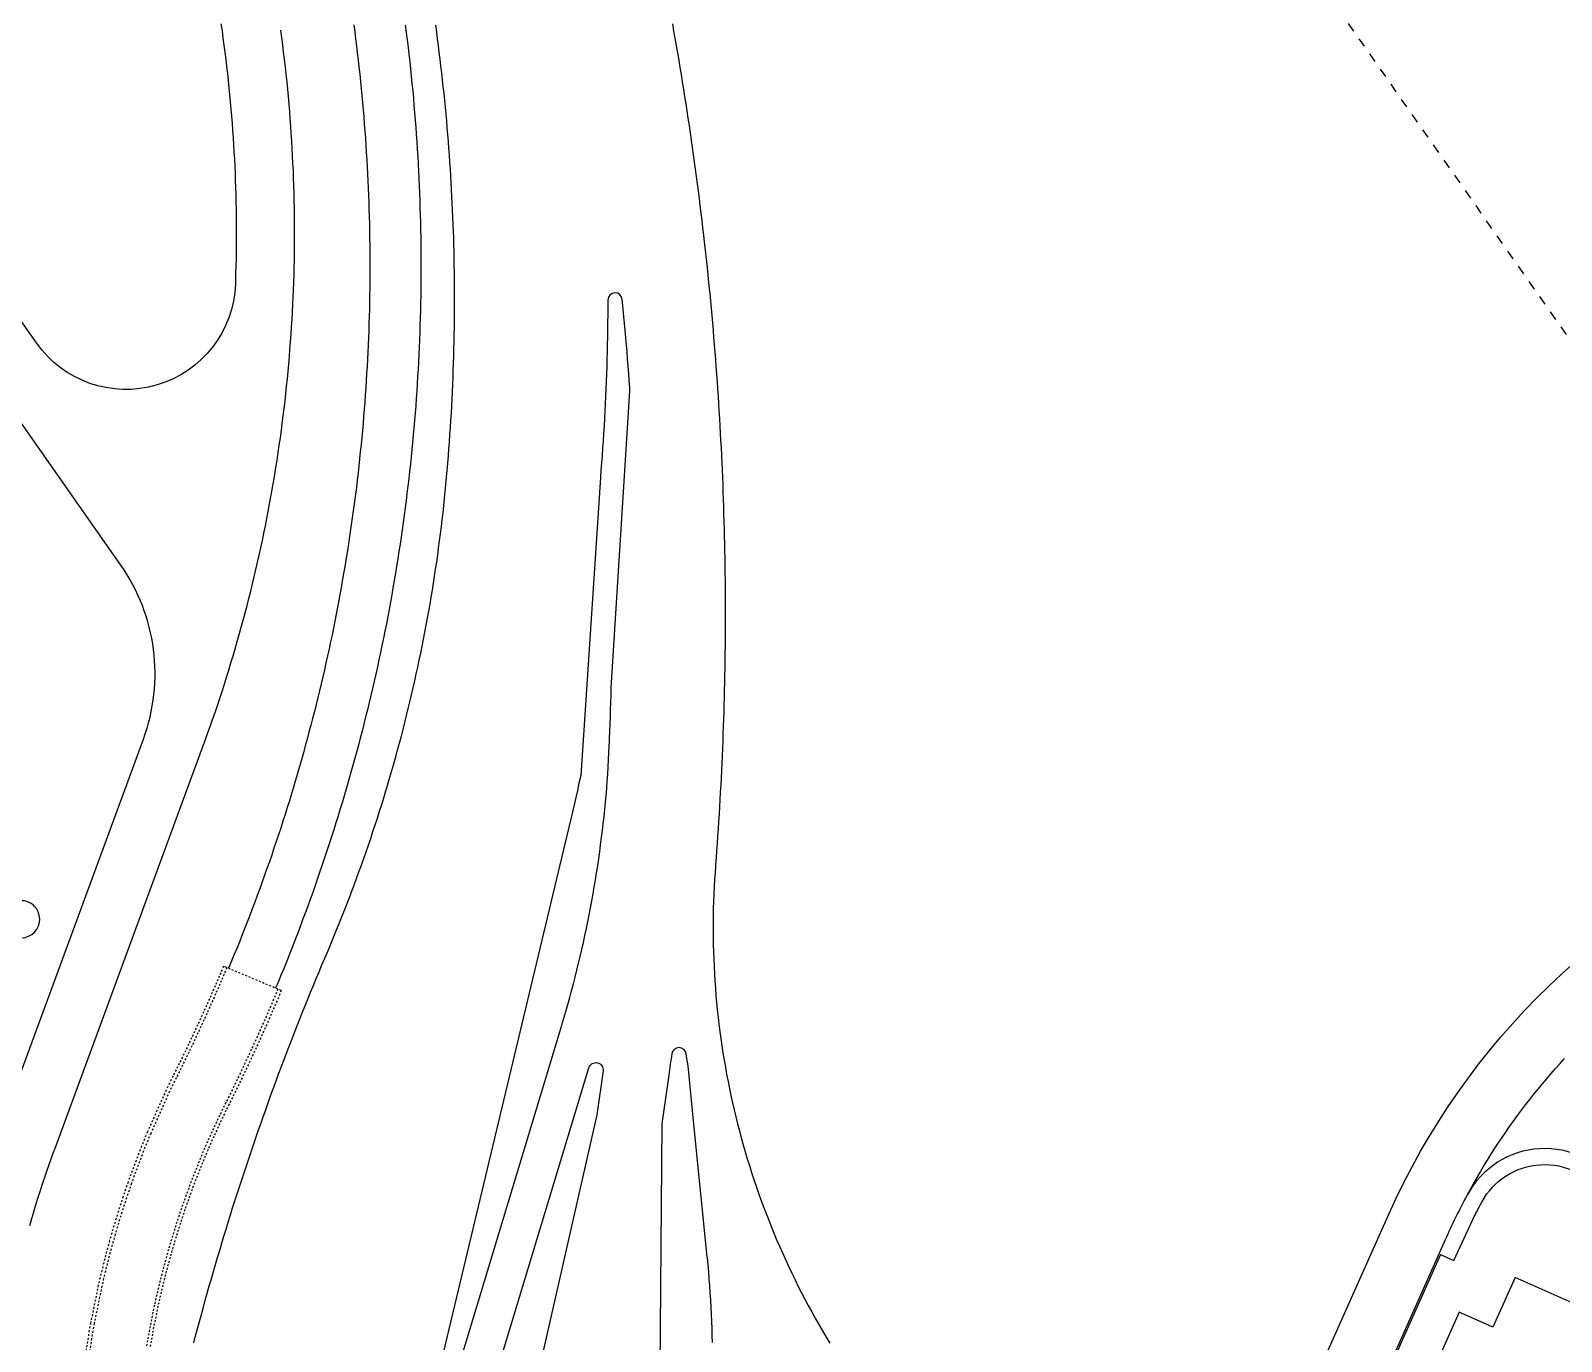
# Model space of a CAD drawing. Header units: millimetres. Extents: x 152904052 to 153933663, y 538271515 to 539240469.
# Drawn here: x 153545654 to 153547753, y 539111861 to 539113658 of the extents above; entities that cross this region are included whole.
import ezdxf

# ---------------------------------------------------------------- set-up
doc = ezdxf.new("R2010")
doc.units = ezdxf.units.MM
doc.linetypes.add('HIDDEN', pattern=[5.08, 2.54, -2.54])
doc.layers.add('BORD', color=7, linetype='Continuous')

msp = doc.modelspace()

# ---------------------------------------------------------------- linework, layer by layer
at = {"layer": 'BORD', "color": 8, "linetype": 'HIDDEN', "ltscale": 5}
msp.add_line((153528346.4, 539140965.7), (153579968.2, 539067242), dxfattribs=at)
at = {"layer": 'BORD', "color": 133, "ltscale": 10}
for points in [[(153545915.4, 539113667.1), (153545916.8, 539113657.4), (153545918.1, 539113647.7), (153545919.4, 539113638), (153545920.7, 539113628.3), (153545921.9, 539113618.6), (153545923.1, 539113608.8), (153545924.2, 539113599.1), (153545925.3, 539113589.4), (153545926.3, 539113579.6), (153545927.2, 539113569.9), (153545928.2, 539113560.1), (153545929, 539113550.3), (153545929.8, 539113540.6), (153545930.6, 539113530.8), (153545931.3, 539113521), (153545932, 539113511.3), (153545932.6, 539113501.5), (153545933.2, 539113491.7), (153545933.7, 539113481.9), (153545934.2, 539113472.1), (153545934.7, 539113462.3), (153545935, 539113452.5), (153545935.4, 539113442.7), (153545935.7, 539113433), (153545935.9, 539113423.2), (153545936.1, 539113413.4), (153545936.2, 539113403.6), (153545936.3, 539113393.8), (153545936.3, 539113384), (153545936.3, 539113374.2), (153545936.3, 539113364.4), (153545936.2, 539113354.6), (153545936, 539113344.8), (153545935.8, 539113335), (153545935.5, 539113325.2), (153545935.1, 539113310.4, -0.719436), (153545662.3, 539113229.8), (153545204.9, 539113883, -0.414214)], [(153545573.8, 539112031.2), (153545576.5, 539112041.1), (153545579.3, 539112051), (153545582.1, 539112060.8), (153545585.1, 539112070.7), (153545588.1, 539112080.5), (153545591.2, 539112090.4), (153545594.3, 539112100.1), (153545597.5, 539112109.9), (153545600.8, 539112119.7), (153545604.2, 539112129.4), (153545607.6, 539112139.1), (153545611.1, 539112148.8), (153545612.3, 539112151.9), (153545809, 539112686.1, 0.245711), (153545778, 539112925.1), (153545394.9, 539113472.2)]]:
    msp.add_lwpolyline(points, format="xyb", dxfattribs=at)
msp.add_lwpolyline([(153545653.5, 539112019.6), (153545656.2, 539112028.9), (153545658.9, 539112038.3), (153545661.7, 539112047.6), (153545664.5, 539112056.9), (153545667.4, 539112066.1), (153545670.4, 539112075.4), (153545672.2, 539112080.9), (153545673.4, 539112084.6), (153545676.5, 539112093.8), (153545679.7, 539112103), (153545683, 539112112.1), (153545686.3, 539112121.3), (153545687.4, 539112124.3), (153545890.1, 539112674.8), (153545890.6, 539112676.2), (153545893.6, 539112684.4), (153545897.1, 539112694), (153545900.5, 539112703.6), (153545903.9, 539112713.2), (153545907.2, 539112722.9), (153545910.4, 539112732.5), (153545913.7, 539112742.2), (153545916.8, 539112751.9), (153545920, 539112761.6), (153545923, 539112771.3), (153545926.1, 539112781.1), (153545929, 539112790.8), (153545932, 539112800.6), (153545934.8, 539112810.4), (153545937.7, 539112820.2), (153545940.5, 539112830), (153545943.2, 539112839.8), (153545945.9, 539112849.7), (153545948.5, 539112859.5), (153545951.1, 539112869.4), (153545953.6, 539112879.3), (153545956.1, 539112889.2), (153545958.5, 539112899.1), (153545960.9, 539112909), (153545963.3, 539112918.9), (153545965.5, 539112928.9), (153545967.8, 539112938.8), (153545970, 539112948.8), (153545972.1, 539112958.7), (153545974.2, 539112968.7), (153545976.2, 539112978.7), (153545978.2, 539112988.7), (153545980.2, 539112998.7), (153545982, 539113008.8), (153545983.9, 539113018.8), (153545985.7, 539113028.8), (153545987.4, 539113038.9), (153545989.1, 539113049), (153545990.7, 539113059), (153545992.3, 539113069.1), (153545993.9, 539113079.2), (153545995.3, 539113089.3), (153545996.8, 539113099.4), (153545998.2, 539113109.5), (153545999.5, 539113119.6), (153546000.8, 539113129.7), (153546002, 539113139.8), (153546003.2, 539113150), (153546004.3, 539113160.1), (153546005.4, 539113170.2), (153546006.4, 539113180.4), (153546007.4, 539113190.5), (153546008.3, 539113200.7), (153546009.2, 539113210.9), (153546010, 539113221), (153546010.8, 539113231.2), (153546011.5, 539113241.4), (153546012.2, 539113251.6), (153546012.8, 539113261.7), (153546013.4, 539113271.9), (153546013.9, 539113282.1), (153546014.4, 539113292.3), (153546014.8, 539113302.5), (153546015.2, 539113312.7), (153546015.5, 539113322.9), (153546015.8, 539113333.1), (153546016, 539113343.3), (153546016.1, 539113353.5), (153546016.3, 539113363.7), (153546016.3, 539113373.9), (153546016.3, 539113384.1), (153546016.3, 539113394.3), (153546016.2, 539113404.5), (153546016.1, 539113414.7), (153546015.9, 539113424.9), (153546015.6, 539113435.1), (153546015.3, 539113445.3), (153546015, 539113455.5), (153546014.6, 539113465.6), (153546014.1, 539113475.8), (153546013.6, 539113486), (153546013.1, 539113496.2), (153546012.5, 539113506.4), (153546011.8, 539113516.6), (153546011.1, 539113526.7), (153546010.4, 539113536.9), (153546009.6, 539113547.1), (153546008.7, 539113557.2), (153546007.8, 539113567.4), (153546006.9, 539113577.6), (153546005.9, 539113587.7), (153546004.8, 539113597.9), (153546003.7, 539113608), (153546002.5, 539113618.1), (153546001.3, 539113628.3), (153546000.1, 539113638.4), (153545998.8, 539113648.5), (153545997.4, 539113658.6)], dxfattribs=at)
at = {"layer": 'BORD', "color": 137}
for points in [[(153545878.1, 539111858.4), (153545880.6, 539111868.2), (153545883.2, 539111878), (153545885.9, 539111887.8), (153545888.5, 539111897.6), (153545891.2, 539111907.4), (153545893.9, 539111917.2), (153545896.6, 539111926.9), (153545899.4, 539111936.7), (153545902.2, 539111946.5), (153545905, 539111956.2), (153545907.8, 539111965.9), (153545910.7, 539111975.7), (153545913.6, 539111985.4), (153545916.5, 539111995.1), (153545919.4, 539112004.8), (153545922.4, 539112014.5), (153545925.4, 539112024.2), (153545928.4, 539112033.9), (153545931.4, 539112043.6), (153545934.5, 539112053.3), (153545937.6, 539112062.9), (153545940.7, 539112072.6), (153545943.8, 539112082.2), (153545947, 539112091.9), (153545950.2, 539112101.5), (153545953.4, 539112111.1), (153545956.7, 539112120.7), (153545959.9, 539112130.3), (153545963.2, 539112139.9), (153545966.5, 539112149.5), (153545969.9, 539112159.1), (153545973.3, 539112168.7), (153545976.7, 539112178.2), (153545980.1, 539112187.8), (153545983.5, 539112197.3), (153545987, 539112206.9), (153545990.5, 539112216.4), (153545994, 539112225.9), (153545997.6, 539112235.4), (153546001.1, 539112244.9), (153546004.7, 539112254.4), (153546008.4, 539112263.9), (153546012, 539112273.3), (153546015.7, 539112282.8), (153546019.4, 539112292.2), (153546023.1, 539112301.7), (153546026.8, 539112311.1), (153546030.6, 539112320.5), (153546034.4, 539112329.9), (153546038.2, 539112339.3), (153546042.1, 539112348.7), (153546046, 539112358.1), (153546049.9, 539112367.5), (153546053.8, 539112376.8), (153546057.7, 539112386.2), (153546061.2, 539112394.3), (153546061.7, 539112395.4), (153546065.5, 539112404.4), (153546069.2, 539112413.4), (153546073, 539112422.4), (153546076.6, 539112431.5), (153546080.3, 539112440.5), (153546083.9, 539112449.6), (153546087.4, 539112458.7), (153546090.9, 539112467.8), (153546094.4, 539112476.9), (153546097.8, 539112486), (153546101.2, 539112495.1), (153546104.6, 539112504.3), (153546107.9, 539112513.5), (153546111.1, 539112522.7), (153546114.4, 539112531.9), (153546117.5, 539112541.1), (153546120.7, 539112550.3), (153546123.8, 539112559.5), (153546126.8, 539112568.8), (153546129.8, 539112578.1), (153546132.8, 539112587.4), (153546135.7, 539112596.7), (153546138.6, 539112606), (153546141.5, 539112615.3), (153546144.3, 539112624.6), (153546147, 539112634), (153546149.7, 539112643.4), (153546152.4, 539112652.7), (153546155, 539112662.1), (153546157.6, 539112671.5), (153546160.2, 539112680.9), (153546162.7, 539112690.4), (153546165.1, 539112699.8), (153546167.5, 539112709.2), (153546169.9, 539112718.7), (153546172.2, 539112728.2), (153546174.5, 539112737.7), (153546176.8, 539112747.1), (153546179, 539112756.6), (153546181.1, 539112766.1), (153546183.2, 539112775.7), (153546185.3, 539112785.2), (153546187.3, 539112794.7), (153546189.3, 539112804.3), (153546191.3, 539112813.8), (153546193.2, 539112823.4), (153546195, 539112833), (153546196.8, 539112842.5), (153546198.6, 539112852.1), (153546200.3, 539112861.7), (153546202, 539112871.3), (153546203.6, 539112880.9), (153546205.2, 539112890.6), (153546206.8, 539112900.2), (153546208.3, 539112909.8), (153546209.7, 539112919.5), (153546211.1, 539112929.1), (153546212.5, 539112938.8), (153546213.8, 539112948.4), (153546215.1, 539112958.1), (153546216.4, 539112967.8), (153546217.6, 539112977.4), (153546218.7, 539112987.1), (153546219.8, 539112996.8), (153546220.9, 539113006.5), (153546221.9, 539113016.2), (153546222.9, 539113025.9), (153546223.8, 539113035.6), (153546224.3, 539113041.1), (153546224.7, 539113045.3), (153546225.6, 539113055.1), (153546226.4, 539113064.9), (153546227.2, 539113074.6), (153546227.9, 539113084.4), (153546228.7, 539113094.2), (153546229.3, 539113104), (153546230, 539113113.7), (153546230.6, 539113123.5), (153546231.2, 539113133.3), (153546231.7, 539113143.1), (153546232.2, 539113152.9), (153546232.7, 539113162.7), (153546233.1, 539113172.5), (153546233.5, 539113182.3), (153546233.9, 539113192.1), (153546234.2, 539113201.9), (153546234.5, 539113211.7), (153546234.8, 539113221.5), (153546235, 539113231.3), (153546235.2, 539113241.1), (153546235.4, 539113251), (153546235.5, 539113260.3), (153546235.6, 539113269.8), (153546235.6, 539113279.2), (153546235.7, 539113288.7), (153546235.7, 539113298.1), (153546235.6, 539113307.6), (153546235.5, 539113317), (153546235.4, 539113326.5), (153546235.3, 539113335.9), (153546235.1, 539113345.4), (153546234.9, 539113354.8), (153546234.7, 539113364.2), (153546234.4, 539113373.7), (153546234.1, 539113383.1), (153546233.7, 539113392.6), (153546233.4, 539113402), (153546233, 539113411.5), (153546232.5, 539113420.9), (153546232.1, 539113430.3), (153546231.6, 539113439.8), (153546231, 539113449.2), (153546230.5, 539113458.6), (153546229.9, 539113468.1), (153546229.2, 539113477.5), (153546228.6, 539113486.9), (153546227.9, 539113496.3), (153546227.2, 539113505.8), (153546226.4, 539113515.2), (153546225.6, 539113524.6), (153546224.8, 539113534), (153546223.9, 539113543.4), (153546223, 539113552.8), (153546222.1, 539113562.2), (153546221.2, 539113571.6), (153546220.2, 539113581), (153546219.1, 539113590.4), (153546218.1, 539113599.8), (153546217, 539113609.2), (153546215.9, 539113618.6), (153546214.7, 539113627.9), (153546213.6, 539113637.3), (153546212.3, 539113646.7), (153546211.1, 539113656.1), (153546209.8, 539113665.4)], [(153546097.4, 539113666), (153546098.7, 539113656.3), (153546099.9, 539113646.6), (153546101.1, 539113636.9), (153546102.3, 539113627.2), (153546103.4, 539113617.5), (153546104.5, 539113607.8), (153546105.6, 539113598), (153546106.6, 539113588.3), (153546107.6, 539113578.6), (153546108.5, 539113568.8), (153546109.4, 539113559.1), (153546110.3, 539113549.3), (153546111.1, 539113539.6), (153546111.9, 539113529.8), (153546112.6, 539113520.1), (153546113.3, 539113510.3), (153546114, 539113500.6), (153546114.6, 539113490.8), (153546115.2, 539113481), (153546115.8, 539113471.3), (153546116.3, 539113461.5), (153546116.8, 539113451.7), (153546117.2, 539113442), (153546117.6, 539113432.2), (153546118, 539113422.4), (153546118.3, 539113412.6), (153546118.6, 539113402.8), (153546118.8, 539113393.1), (153546119, 539113383.3), (153546119.2, 539113373.5), (153546119.3, 539113363.7), (153546119.4, 539113353.9), (153546119.5, 539113344.1), (153546119.5, 539113334.4), (153546119.5, 539113324.6), (153546119.4, 539113314.8), (153546119.3, 539113305), (153546119.2, 539113295.2), (153546119, 539113285.4), (153546118.8, 539113275.7), (153546118.5, 539113265.9), (153546118.2, 539113256.1), (153546117.9, 539113246.3), (153546117.5, 539113236.5), (153546117.1, 539113226.8), (153546116.7, 539113217), (153546116.2, 539113207.2), (153546115.7, 539113197.5), (153546115.1, 539113187.7), (153546114.5, 539113177.9), (153546113.9, 539113168.2), (153546113.2, 539113158.4), (153546112.5, 539113148.6), (153546111.8, 539113138.9), (153546111, 539113129.1), (153546110.1, 539113119.4), (153546109.3, 539113109.6), (153546108.4, 539113099.9), (153546107.4, 539113090.2), (153546106.4, 539113080.4), (153546105.4, 539113070.7), (153546104.4, 539113061), (153546103.3, 539113051.2), (153546102.1, 539113041.5), (153546101, 539113031.8), (153546099.7, 539113022.1), (153546098.5, 539113012.4), (153546097.2, 539113002.7), (153546095.9, 539112993), (153546094.5, 539112983.3), (153546093.1, 539112973.6), (153546091.7, 539112964), (153546090.2, 539112954.3), (153546088.7, 539112944.6), (153546087.1, 539112935), (153546085.5, 539112925.3), (153546083.9, 539112915.7), (153546082.2, 539112906), (153546080.5, 539112896.4), (153546078.8, 539112886.8), (153546077, 539112877.1), (153546075.2, 539112867.5), (153546073.3, 539112857.9), (153546071.5, 539112848.3), (153546069.5, 539112838.7), (153546067.6, 539112829.1), (153546065.5, 539112819.6), (153546063.5, 539112810), (153546061.4, 539112800.4), (153546059.3, 539112790.9), (153546057.1, 539112781.3), (153546055, 539112771.8), (153546052.7, 539112762.3), (153546050.4, 539112752.8), (153546048.1, 539112743.3), (153546045.8, 539112733.8), (153546043.4, 539112724.3), (153546041, 539112714.8), (153546038.5, 539112705.3), (153546036, 539112695.9), (153546033.5, 539112686.4), (153546031, 539112677), (153546028.3, 539112667.5), (153546025.7, 539112658.1), (153546023, 539112648.7), (153546020.3, 539112639.3), (153546017.6, 539112629.9), (153546014.8, 539112620.5), (153546011.9, 539112611.2), (153546009.1, 539112601.8), (153546006.2, 539112592.5), (153546003.2, 539112583.1), (153546000.3, 539112573.8), (153545997.3, 539112564.5), (153545994.2, 539112555.2), (153545991.1, 539112545.9), (153545988, 539112536.7), (153545984.9, 539112527.4), (153545981.7, 539112518.1), (153545978.4, 539112508.9), (153545975.2, 539112499.7), (153545971.9, 539112490.5), (153545968.5, 539112481.3), (153545965.2, 539112472.1), (153545961.8, 539112462.9), (153545958.3, 539112453.8), (153545954.8, 539112444.6), (153545951.3, 539112435.5), (153545947.8, 539112426.4), (153545944.2, 539112417.3), (153545940.6, 539112408.2), (153545936.9, 539112399.1), (153545933.2, 539112390.1), (153545929.5, 539112381), (153545925.8, 539112372.1)], [(153546168.1, 539113665.4), (153546169.4, 539113655.4), (153546170.6, 539113645.4), (153546171.8, 539113635.4), (153546173, 539113625.4), (153546174.1, 539113615.4), (153546175.2, 539113605.4), (153546176.2, 539113595.4), (153546177.2, 539113585.4), (153546178.2, 539113575.4), (153546179.1, 539113565.4), (153546180, 539113555.4), (153546180.8, 539113545.3), (153546181.6, 539113535.3), (153546182.4, 539113525.3), (153546183.1, 539113515.3), (153546183.8, 539113505.2), (153546184.5, 539113495.2), (153546185.1, 539113485.1), (153546185.7, 539113475.1), (153546186.2, 539113465.1), (153546186.7, 539113455), (153546187.1, 539113445), (153546187.5, 539113434.9), (153546187.9, 539113424.9), (153546188.2, 539113414.8), (153546188.5, 539113404.7), (153546188.8, 539113394.7), (153546189, 539113384.6), (153546189.2, 539113374.6), (153546189.3, 539113364.5), (153546189.4, 539113354.5), (153546189.5, 539113344.4), (153546189.5, 539113334.3), (153546189.5, 539113324.3), (153546189.4, 539113314.2), (153546189.3, 539113304.2), (153546189.2, 539113294.1), (153546189, 539113284.1), (153546188.8, 539113274), (153546188.5, 539113263.9), (153546188.2, 539113253.9), (153546187.9, 539113243.8), (153546187.5, 539113233.8), (153546187.1, 539113223.7), (153546186.6, 539113213.7), (153546186.1, 539113203.6), (153546185.6, 539113193.6), (153546185, 539113183.5), (153546184.4, 539113173.5), (153546183.7, 539113163.5), (153546183, 539113153.4), (153546182.3, 539113143.4), (153546181.5, 539113133.4), (153546180.7, 539113123.3), (153546179.9, 539113113.3), (153546179, 539113103.3), (153546178, 539113093.3), (153546177.1, 539113083.3), (153546176.1, 539113073.3), (153546175, 539113063.3), (153546173.9, 539113053.3), (153546172.8, 539113043.3), (153546171.6, 539113033.3), (153546170.4, 539113023.3), (153546169.2, 539113013.3), (153546167.9, 539113003.3), (153546166.6, 539112993.4), (153546165.2, 539112983.4), (153546163.8, 539112973.4), (153546162.4, 539112963.5), (153546160.9, 539112953.5), (153546159.4, 539112943.6), (153546157.8, 539112933.6), (153546156.2, 539112923.7), (153546154.6, 539112913.8), (153546152.9, 539112903.9), (153546151.2, 539112894), (153546149.5, 539112884.1), (153546147.7, 539112874.2), (153546145.8, 539112864.3), (153546144, 539112854.4), (153546142.1, 539112844.5), (153546140.1, 539112834.6), (153546138.1, 539112824.8), (153546136.1, 539112814.9), (153546134, 539112805.1), (153546131.9, 539112795.2), (153546129.8, 539112785.4), (153546127.6, 539112775.6), (153546125.4, 539112765.8), (153546123.1, 539112756), (153546120.8, 539112746.2), (153546118.5, 539112736.4), (153546116.1, 539112726.6), (153546113.7, 539112716.9), (153546111.3, 539112707.1), (153546108.8, 539112697.4), (153546106.3, 539112687.6), (153546103.7, 539112677.9), (153546101.1, 539112668.2), (153546098.5, 539112658.5), (153546095.8, 539112648.8), (153546093.1, 539112639.1), (153546090.3, 539112629.4), (153546087.5, 539112619.7), (153546084.7, 539112610.1), (153546081.8, 539112600.5), (153546078.9, 539112590.8), (153546076, 539112581.2), (153546073, 539112571.6), (153546070, 539112562), (153546066.9, 539112552.4), (153546063.8, 539112542.8), (153546060.7, 539112533.3), (153546057.5, 539112523.7), (153546054.3, 539112514.2), (153546051.1, 539112504.7), (153546047.8, 539112495.2), (153546044.5, 539112485.7), (153546041.1, 539112476.2), (153546037.7, 539112466.7), (153546034.3, 539112457.3), (153546030.8, 539112447.8), (153546027.3, 539112438.4), (153546023.8, 539112429), (153546020.2, 539112419.6), (153546016.6, 539112410.2), (153546012.9, 539112400.8), (153546009.2, 539112391.5), (153546005.5, 539112382.1), (153546001.8, 539112372.8), (153545998, 539112363.5), (153545994.1, 539112354.2), (153545990.3, 539112344.9)], [(153546534.2, 539113667.1), (153546535.9, 539113657.2), (153546537.7, 539113647.3), (153546539.4, 539113637.3), (153546541.2, 539113627.4), (153546542.9, 539113617.4), (153546544.5, 539113607.5), (153546546.2, 539113597.5), (153546547.8, 539113587.5), (153546549.4, 539113577.6), (153546551, 539113567.6), (153546552.6, 539113557.6), (153546554.1, 539113547.7), (153546555.6, 539113537.7), (153546557.1, 539113527.7), (153546558.6, 539113517.7), (153546560, 539113507.7), (153546561.5, 539113497.7), (153546562.9, 539113487.7), (153546564.3, 539113477.7), (153546565.6, 539113467.7), (153546567, 539113457.7), (153546568.3, 539113447.7), (153546569.6, 539113437.7), (153546570.9, 539113427.7), (153546572.1, 539113417.7), (153546573.3, 539113407.7), (153546574.6, 539113397.6), (153546575.7, 539113387.6), (153546576.9, 539113377.6), (153546578, 539113367.6), (153546579.2, 539113357.5), (153546580.3, 539113347.5), (153546581.3, 539113337.5), (153546582.4, 539113327.4), (153546583.4, 539113317.4), (153546584.4, 539113307.3), (153546585.4, 539113297.3), (153546586.4, 539113287.2), (153546587.3, 539113277.2), (153546588.2, 539113267.1), (153546589.1, 539113257.1), (153546590, 539113247), (153546590.8, 539113237), (153546591.7, 539113226.9), (153546592.5, 539113216.8), (153546593.3, 539113206.8), (153546594, 539113196.7), (153546594.8, 539113186.6), (153546595.5, 539113176.6), (153546596.2, 539113166.5), (153546596.8, 539113156.4), (153546597.5, 539113146.4), (153546598.1, 539113136.3), (153546598.7, 539113126.2), (153546599.3, 539113116.1), (153546599.9, 539113106.1), (153546600.4, 539113096), (153546600.9, 539113085.9), (153546601.4, 539113075.8), (153546601.9, 539113065.7), (153546602.3, 539113055.6), (153546602.8, 539113045.6), (153546603.2, 539113035.5), (153546603.5, 539113025.4), (153546603.9, 539113015.3), (153546604.2, 539113005.2), (153546604.5, 539112995.1), (153546604.8, 539112985), (153546605.1, 539112974.9), (153546605.3, 539112964.8), (153546605.6, 539112954.7), (153546605.8, 539112944.7), (153546606, 539112934.6), (153546606.1, 539112924.5), (153546606.2, 539112914.4), (153546606.4, 539112904.3), (153546606.4, 539112894.2), (153546606.5, 539112884.1), (153546606.6, 539112874), (153546606.6, 539112863.9), (153546606.6, 539112853.8), (153546606.6, 539112843.8), (153546606.5, 539112833.8), (153546606.4, 539112823.8), (153546606.4, 539112813.7), (153546606.2, 539112803.7), (153546606.1, 539112793.7), (153546606, 539112783.7), (153546605.8, 539112773.7), (153546605.6, 539112763.7), (153546605.4, 539112753.7), (153546605.1, 539112743.6), (153546604.8, 539112733.6), (153546604.6, 539112723.6), (153546604.2, 539112713.6), (153546603.9, 539112703.6), (153546603.6, 539112693.6), (153546603.2, 539112683.6), (153546602.8, 539112673.6), (153546602.4, 539112663.6), (153546601.9, 539112653.6), (153546601.5, 539112643.5), (153546601, 539112633.5), (153546600.5, 539112623.5), (153546599.9, 539112613.5), (153546599.4, 539112603.5), (153546598.8, 539112593.5), (153546598.2, 539112583.5), (153546597.6, 539112573.5), (153546596.9, 539112563.5), (153546596.3, 539112553.5), (153546595.6, 539112543.6), (153546594.9, 539112533.6), (153546594.2, 539112523.6), (153546593.4, 539112513.6), (153546593.2, 539112511.3), (153546592.7, 539112503.7), (153546592, 539112493.7), (153546591.5, 539112483.8), (153546591, 539112473.9), (153546590.6, 539112464), (153546590.3, 539112454.1), (153546590.1, 539112444.1), (153546590, 539112434.2), (153546590, 539112424.3), (153546590.1, 539112414.3), (153546590.3, 539112404.4), (153546590.5, 539112394.5), (153546590.9, 539112384.6), (153546591.3, 539112374.6), (153546591.8, 539112364.7), (153546592.5, 539112354.8), (153546593.2, 539112344.9), (153546594, 539112335), (153546594.8, 539112325.1), (153546595.8, 539112315.2), (153546596.9, 539112305.3), (153546598, 539112295.5), (153546599.3, 539112285.6), (153546600.6, 539112275.8), (153546602, 539112266), (153546603.6, 539112256.1), (153546605.2, 539112246.3), (153546606.9, 539112236.5), (153546608.6, 539112226.8), (153546610.5, 539112217), (153546612.5, 539112207.3), (153546614.5, 539112197.6), (153546616.6, 539112187.9), (153546618.9, 539112178.2), (153546621.2, 539112168.5), (153546623.6, 539112158.9), (153546626.1, 539112149.3), (153546628.6, 539112139.7), (153546631.3, 539112130.1), (153546634, 539112120.6), (153546636.9, 539112111.1), (153546639.8, 539112101.6), (153546642.8, 539112092.1), (153546645.9, 539112082.7), (153546649.1, 539112073.2), (153546652.3, 539112063.9), (153546655.7, 539112054.5), (153546659.1, 539112045.2), (153546662.6, 539112035.9), (153546666.3, 539112026.7), (153546669.9, 539112017.4), (153546673.7, 539112008.2), (153546677.6, 539111999.1), (153546681.5, 539111990), (153546685.5, 539111980.9), (153546689.6, 539111971.8), (153546693.8, 539111962.8), (153546698.1, 539111953.9), (153546702.4, 539111944.9), (153546706.8, 539111936), (153546711.4, 539111927.2), (153546715.9, 539111918.4), (153546720.6, 539111909.6), (153546725.4, 539111900.9), (153546730.2, 539111892.2), (153546735.1, 539111883.6), (153546740.1, 539111875), (153546745.1, 539111866.5), (153546750.3, 539111858)], [(153546217.5, 539111747.9), (153546379.8, 539112284.9), (153546382.7, 539112294.2)], [(153546589.1, 539111858.9), (153546588.9, 539111868.6), (153546588.6, 539111878.3), (153546588.3, 539111888), (153546587.9, 539111897.8), (153546587.4, 539111907.5), (153546586.8, 539111917.2), (153546586.2, 539111926.9), (153546585.5, 539111936.6), (153546584.8, 539111946.3), (153546584, 539111956), (153546583.1, 539111965.7), (153546582.2, 539111975.5), (153546582.1, 539111976.4), (153546563.4, 539112163.1)]]:
    msp.add_lwpolyline(points, dxfattribs=at)
for points in [[(153546382.7, 539112294.4), (153546385.5, 539112303.8), (153546388.2, 539112313.1), (153546390.9, 539112322.5), (153546393.5, 539112331.9), (153546396.1, 539112341.3), (153546398.6, 539112350.7), (153546401, 539112360.1), (153546403.4, 539112369.5), (153546405.7, 539112379), (153546407.9, 539112388.5), (153546410.1, 539112397.9), (153546412.3, 539112407.4), (153546414.4, 539112416.9), (153546416.4, 539112426.5), (153546418.3, 539112436), (153546420.2, 539112445.5), (153546422.1, 539112455.1), (153546423.9, 539112464.7), (153546425.6, 539112474.3), (153546427.2, 539112483.9), (153546428.8, 539112493.5), (153546430.4, 539112503.1), (153546431.9, 539112512.7), (153546433.3, 539112522.3), (153546434.6, 539112532), (153546435.9, 539112541.6), (153546437.2, 539112551.3), (153546438.4, 539112560.9), (153546439.5, 539112570.6), (153546440.5, 539112580.3), (153546441.5, 539112589.9), (153546442.5, 539112599.6), (153546443.4, 539112609.3), (153546444.2, 539112619), (153546444.9, 539112628.7), (153546445.6, 539112638.4), (153546446.3, 539112648.2), (153546446.8, 539112657.9), (153546447.3, 539112667.6), (153546447.8, 539112677.4), (153546448, 539112682), (153546448.2, 539112687.1), (153546448.6, 539112697), (153546448.9, 539112706.9), (153546449.3, 539112716.8), (153546449.6, 539112726.7), (153546449.9, 539112736.6), (153546450.1, 539112746.5), (153546450.4, 539112756.5), (153546476.1, 539113163.3), (153546475.8, 539113168.2), (153546475.1, 539113178), (153546474.4, 539113187.8), (153546473.6, 539113197.6), (153546472.8, 539113207.4), (153546472.1, 539113217.2), (153546471.3, 539113227), (153546470.4, 539113236.8), (153546469.6, 539113246.6), (153546468.7, 539113256.4), (153546467.8, 539113266.1), (153546466.9, 539113275.9), (153546466, 539113285.7), (153546465.6, 539113288.9, 0.970598), (153546445.7, 539113288.4), (153546445.6, 539113278.4), (153546445.6, 539113268.2), (153546445.5, 539113258), (153546445.4, 539113247.9), (153546445.2, 539113237.7), (153546445, 539113227.5), (153546444.8, 539113217.4), (153546444.5, 539113207.2), (153546444.2, 539113197), (153546443.9, 539113186.9), (153546443.5, 539113176.7), (153546443.1, 539113166.5), (153546442.6, 539113156.4), (153546442.2, 539113146.2), (153546441.6, 539113136), (153546441.1, 539113125.9), (153546440.5, 539113115.7), (153546439.9, 539113105.6), (153546439.2, 539113095.4), (153546438.6, 539113085.3), (153546437.8, 539113075.1), (153546437.1, 539113065), (153546436.3, 539113054.8), (153546435.5, 539113044.9), (153546408.6, 539112636.7), (153546406.2, 539112625.8), (153546404, 539112616), (153546401.7, 539112606.2), (153546399.5, 539112596.4), (153546397.2, 539112586.7), (153546395.8, 539112580.7), (153546394.9, 539112576.9), (153546198.2, 539111753.1, 0.970823)], [(153547293.2, 539111534.2), (153547516.4, 539112034.8, -0.194108), (153548056, 539112555.9, 0.053942)], [(153546563.4, 539112163.1), (153546555.8, 539112238.5), (153546554.2, 539112248.3), (153546553.2, 539112254.8, 0.865678), (153546533.4, 539112254.7, -0.001632), (153546529.3, 539112225.5), (153546519.9, 539112158.7), (153546514.4, 539111487), (153546501, 539111392.1), (153546498.9, 539111341.9), (153546480.6, 539111213), (153546468.9, 539111166.2)], [(153546189.5, 539111473.6), (153546419.8, 539112235.7, -0.926493), (153546439.3, 539112231.4), (153546430.7, 539112171.1), (153546282.7, 539111519.6)], [(153547245.3, 539111218), (153547594.1, 539112000.2, -0.018438), (153547623.9, 539112060.9), (153547628.4, 539112069.2), (153547632.9, 539112077.3), (153547637.4, 539112085.3), (153547642.1, 539112093.2), (153547646.8, 539112101.1), (153547651.6, 539112109), (153547656.5, 539112116.8), (153547661.5, 539112124.6), (153547666.5, 539112132.3), (153547671.6, 539112140), (153547676.8, 539112147.6), (153547682.1, 539112155.2), (153547687.5, 539112162.7), (153547692.9, 539112170.1), (153547698.4, 539112177.5), (153547704, 539112184.9), (153547709.6, 539112192.2), (153547715.3, 539112199.4), (153547721.1, 539112206.6), (153547727, 539112213.7), (153547732.9, 539112220.8), (153547738.9, 539112227.7), (153547745, 539112234.7), (153547751.2, 539112241.6), (153547757.4, 539112248.4)]]:
    msp.add_lwpolyline(points, format="xyb", dxfattribs=at)
at = {"layer": 'BORD', "color": 133, "flags": 128}
msp.add_lwpolyline([(153545620.5, 539112424.8, 1), (153545662.3, 539112454, 1)], format="xyb", close=True, dxfattribs=at)
at = {"layer": 'BORD', "color": 133, "linetype": 'HIDDEN'}
for points in [[(153545918.8, 539112375), (153545918.8, 539112374.9), (153545915, 539112365.9), (153545911.2, 539112356.9), (153545907.3, 539112348), (153545903.4, 539112339), (153545899.5, 539112330.1), (153545895.5, 539112321.2), (153545891.5, 539112312.3), (153545887.5, 539112303.4), (153545883.4, 539112294.5), (153545879.3, 539112285.7), (153545875.2, 539112276.9), (153545871, 539112268), (153545866.8, 539112259.2), (153545862.5, 539112250.5), (153545858.2, 539112241.7), (153545853.9, 539112232.9), (153545849.8, 539112224.6), (153545849.5, 539112224.1), (153545844.9, 539112214.8), (153545840.3, 539112205.2), (153545814.5, 539112147.8), (153545810.5, 539112138), (153545806.5, 539112128.2), (153545802.7, 539112118.5), (153545798.9, 539112108.6), (153545788, 539112079), (153545784.6, 539112069.1), (153545781.2, 539112059.1), (153545777.9, 539112049.1), (153545774.7, 539112039.1), (153545771.6, 539112029.1), (153545768.5, 539112019), (153545765.6, 539112008.9), (153545762.7, 539111998.8), (153545759.9, 539111988.6), (153545757.2, 539111978.5), (153545754.6, 539111968.3), (153545752.1, 539111958.1), (153545749.6, 539111947.8), (153545747.2, 539111937.6), (153545736.7, 539111886.1), (153545734.8, 539111875.7), (153545733.1, 539111865.3), (153545729.8, 539111844.6)], [(153545998.1, 539112341.6), (153545918.8, 539112375)], [(153545923.4, 539112373.1), (153545923.4, 539112372.9), (153545919.6, 539112363.9), (153545915.8, 539112354.9), (153545911.9, 539112346), (153545908, 539112337), (153545904.1, 539112328.1), (153545900.1, 539112319.1), (153545896.1, 539112310.2), (153545892, 539112301.3), (153545887.9, 539112292.4), (153545883.8, 539112283.6), (153545879.7, 539112274.7), (153545875.5, 539112265.9), (153545871.3, 539112257.1), (153545867, 539112248.3), (153545862.7, 539112239.5), (153545858.4, 539112230.7), (153545854.3, 539112222.4), (153545854, 539112221.8), (153545849.4, 539112212.6), (153545844.8, 539112203.1), (153545819.1, 539112145.8), (153545815.1, 539112136.1), (153545811.2, 539112126.4), (153545807.3, 539112116.6), (153545803.5, 539112106.9), (153545792.7, 539112077.4), (153545789.3, 539112067.5), (153545785.9, 539112057.5), (153545782.7, 539112047.6), (153545779.5, 539112037.6), (153545776.3, 539112027.6), (153545773.3, 539112017.6), (153545770.4, 539112007.5), (153545767.5, 539111997.4), (153545764.7, 539111987.3), (153545762, 539111977.2), (153545759.4, 539111967.1), (153545756.9, 539111956.9), (153545754.5, 539111946.7), (153545752.1, 539111936.5), (153545741.6, 539111885.2), (153545739.8, 539111874.9), (153545738, 539111864.5), (153545734.7, 539111843.8)], [(153545993.5, 539112343.5), (153545989.6, 539112334.3), (153545985.6, 539112325), (153545981.6, 539112315.8), (153545977.6, 539112306.5), (153545973.5, 539112297.3), (153545969.4, 539112288.1), (153545965.3, 539112278.9), (153545961.1, 539112269.7), (153545956.9, 539112260.6), (153545952.7, 539112251.5), (153545948.4, 539112242.3), (153545944.1, 539112233.2), (153545939.8, 539112224.1), (153545935.4, 539112215.1), (153545931, 539112206), (153545926.5, 539112197), (153545922.3, 539112188.5), (153545922, 539112188), (153545917.7, 539112179.2), (153545913.4, 539112170.3), (153545909.2, 539112161.4), (153545905, 539112152.5), (153545900.9, 539112143.5), (153545897, 539112134.5), (153545893, 539112125.5), (153545889.2, 539112116.4), (153545885.4, 539112107.3), (153545881.7, 539112098.2), (153545878.1, 539112089), (153545874.6, 539112079.8), (153545871.1, 539112070.6), (153545867.7, 539112061.4), (153545864.4, 539112052.1), (153545861.2, 539112042.8), (153545858, 539112033.5), (153545854.9, 539112024.1), (153545851.9, 539112014.7), (153545849, 539112005.3), (153545846.2, 539111995.9), (153545843.4, 539111986.5), (153545840.7, 539111977), (153545838.1, 539111967.5), (153545835.6, 539111958), (153545833.1, 539111948.4), (153545830.7, 539111938.9), (153545828.5, 539111929.3), (153545826.2, 539111919.7), (153545824.1, 539111910.1), (153545822, 539111900.5), (153545820.1, 539111890.8), (153545818.2, 539111881.2), (153545816.4, 539111871.5), (153545814.6, 539111861.8), (153545813, 539111852.1)], [(153545998.1, 539112341.6), (153545994.2, 539112332.3), (153545990.2, 539112323), (153545986.2, 539112313.8), (153545982.2, 539112304.5), (153545978.1, 539112295.3), (153545974, 539112286.1), (153545969.9, 539112276.9), (153545965.7, 539112267.7), (153545961.5, 539112258.5), (153545957.2, 539112249.3), (153545953, 539112240.2), (153545948.6, 539112231.1), (153545944.3, 539112222), (153545939.9, 539112212.9), (153545935.5, 539112203.8), (153545931, 539112194.8), (153545926.7, 539112186.2), (153545926.5, 539112185.8), (153545922.2, 539112177), (153545917.9, 539112168.1), (153545913.7, 539112159.3), (153545909.6, 539112150.4), (153545905.5, 539112141.4), (153545901.5, 539112132.5), (153545897.6, 539112123.5), (153545893.8, 539112114.5), (153545890.1, 539112105.4), (153545886.4, 539112096.3), (153545882.8, 539112087.2), (153545879.2, 539112078), (153545875.8, 539112068.9), (153545872.4, 539112059.7), (153545869.1, 539112050.4), (153545865.9, 539112041.2), (153545862.8, 539112031.9), (153545859.7, 539112022.6), (153545856.7, 539112013.2), (153545853.8, 539112003.9), (153545851, 539111994.5), (153545848.2, 539111985.1), (153545845.5, 539111975.6), (153545842.9, 539111966.2), (153545840.4, 539111956.7), (153545838, 539111947.2), (153545835.6, 539111937.7), (153545833.3, 539111928.2), (153545831.1, 539111918.6), (153545829, 539111909), (153545826.9, 539111899.4), (153545825, 539111889.8), (153545823.1, 539111880.2), (153545821.3, 539111870.6), (153545819.6, 539111860.9), (153545817.9, 539111851.3)]]:
    msp.add_lwpolyline(points, dxfattribs=at)
at = {"layer": 'BORD', "color": 133}
for points in [[(153547977.2, 539111861.3), (153547828.3, 539112073.8, 0.558157), (153547624.4, 539112061.9)], [(153547631.1, 539112027, -0.007704), (153547643.8, 539112051.5, -0.558157), (153547810.3, 539112061.2), (153547956.4, 539111852.5, -0.614547), (153547932.9, 539111808.5), (153547944.6, 539111834.8), (153547689.8, 539111948.4), (153547659.2, 539111879.9), (153547612.7, 539111900.7), (153547376.9, 539111371.9), (153547423.5, 539111351.1), (153547410.4, 539111321.8), (153547786.8, 539110923.3, -0.146922), (153547801.8, 539110893.5), (153547861.5, 539110552.2)]]:
    msp.add_lwpolyline(points, format="xyb", dxfattribs=at)
at = {"layer": 'BORD', "color": 133, "flags": 128}
for points in [[(153547605.6, 539111971.3), (153547631.1, 539112027)], [(153547587.1, 539111979.6), (153547305, 539111347)], [(153547587.1, 539111979.6), (153547605.6, 539111971.3)]]:
    msp.add_lwpolyline(points, dxfattribs=at)

doc.saveas('drawing.dxf')
